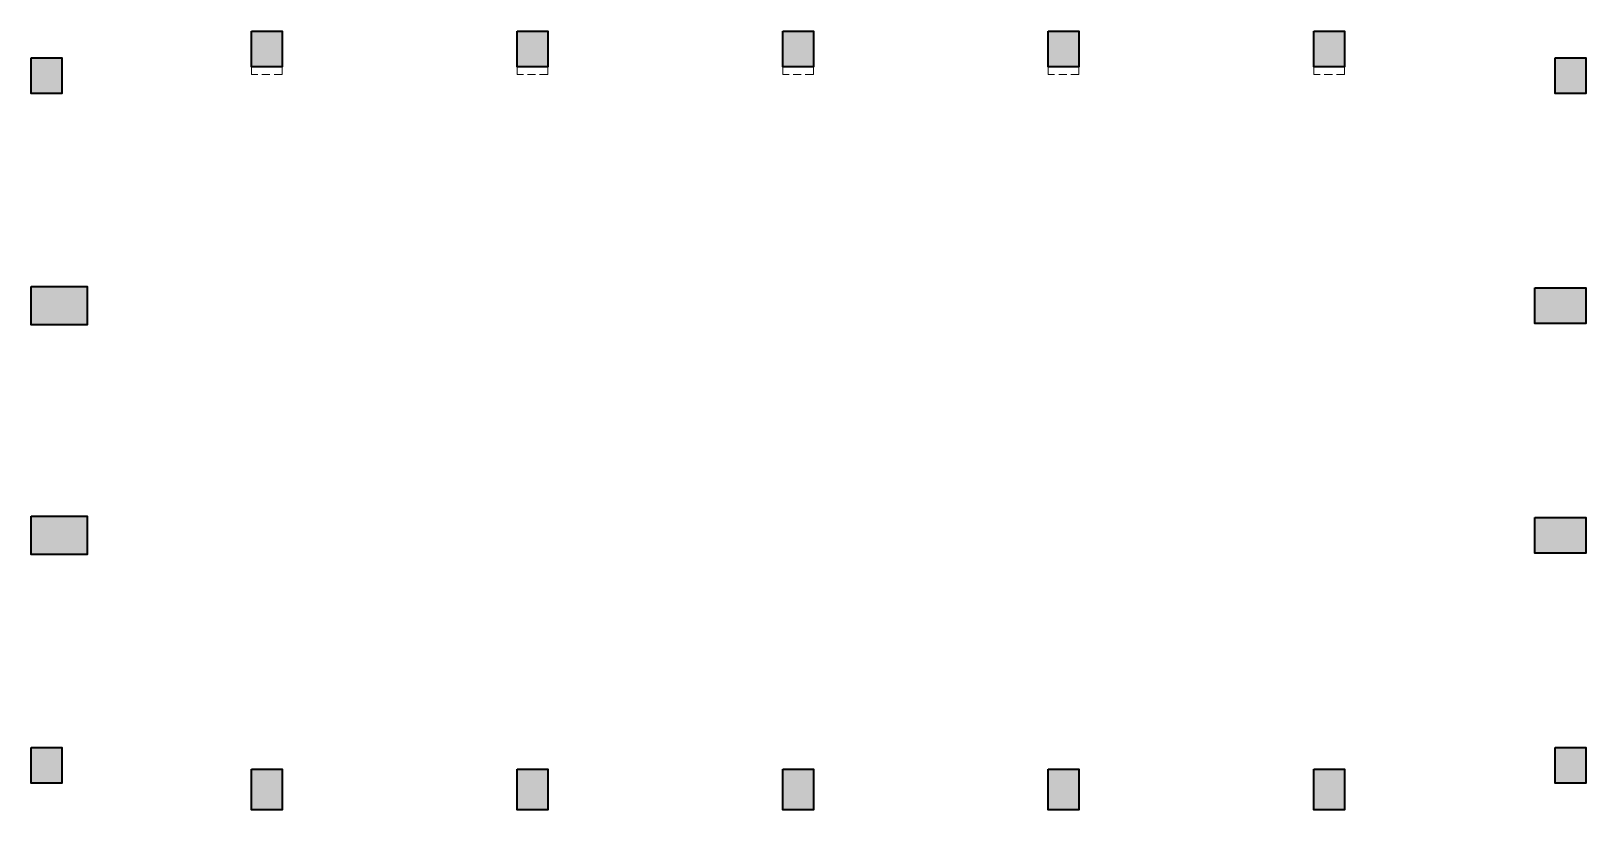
# Model space of a CAD drawing. Header units: millimetres. Extents: x 131120 to 192000, y 8450 to 38950.
import ezdxf

# ---------------------------------------------------------------- set-up
doc = ezdxf.new("R2010")
doc.units = ezdxf.units.MM
doc.linetypes.add('HIDDEN2', pattern=[4.7625, 3.175, -1.5875])
doc.layers.get('0').update_dxf_attribs({"lineweight": 20})
for name, color, linetype, lineweight in [('NDC_S-COLUMN', 4, 'Continuous', 40), ('NDC_S_HATCH COLUMN AND WALL', 251, 'Continuous', 13), ('NDC_S_HIDDEN', 8, 'HIDDEN2', 13)]:
    doc.layers.add(name, color=color, linetype=linetype, lineweight=lineweight)

# ---------------------------------------------------------------- blocks, each defined once
blk = doc.blocks.new('cot')
at = {"layer": 'NDC_S_HATCH COLUMN AND WALL', "ltscale": 0.005}
h = blk.add_hatch(color=256, dxfattribs=at)
h.dxf.hatch_style = 1
h.paths.add_polyline_path([(-0.5, 0.5), (0.5, 0.5), (0.5, -0.5), (-0.5, -0.5)])
at = {"layer": 'NDC_S-COLUMN', "ltscale": 0.005}
blk.add_lwpolyline([(-0.5, 0.5), (0.5, 0.5), (0.5, -0.5), (-0.5, -0.5)], close=True, dxfattribs=at)

msp = doc.modelspace()

# ---------------------------------------------------------------- linework, layer by layer
at = {"layer": 'NDC_S_HIDDEN', "ltscale": 100}
for p, q in [((139750, 37550), (140950, 37550)), ((139750, 37250), (139750, 37550)), ((140950, 37250), (139750, 37250)), ((140950, 37550), (140950, 37250)), ((150150, 37550), (151350, 37550)), ((150150, 37250), (150150, 37550)), ((151350, 37250), (150150, 37250)), ((151350, 37550), (151350, 37250)), ((160550, 37550), (161750, 37550)), ((160550, 37250), (160550, 37550)), ((161750, 37250), (160550, 37250)), ((161750, 37550), (161750, 37250)), ((170950, 37550), (172150, 37550)), ((170950, 37250), (170950, 37550)), ((172150, 37250), (170950, 37250)), ((172150, 37550), (172150, 37250)), ((181350, 37550), (182550, 37550)), ((181350, 37250), (181350, 37550)), ((182550, 37250), (181350, 37250)), ((182550, 37550), (182550, 37250))]:
    msp.add_line(p, q, dxfattribs=at)

# ---------------------------------------------------------------- block references
for p, xscale, yscale in [((140350, 38250), 1200, 1400), ((150750, 38250), 1200, 1400), ((161150, 38250), 1200, 1400), ((171550, 38250), 1200, 1400), ((181950, 38250), 1200, 1400), ((131720, 37200), 1200, 1400), ((191400, 37200), 1200, 1400), ((132220, 28200), 2200, 1500), ((191000, 28200), 2000, 1400), ((132220, 19200), 2200, 1500), ((191000, 19200), 2000, 1400), ((131720, 10200), 1200, 1400), ((191400, 10200), 1200, 1400), ((140350, 9250), 1200, 1600), ((150750, 9250), 1200, 1600), ((161150, 9250), 1200, 1600), ((171550, 9250), 1200, 1600), ((181950, 9250), 1200, 1600)]:
    msp.add_blockref('cot', p, dxfattribs=dict(xscale=xscale, yscale=yscale))

doc.saveas('drawing.dxf')
